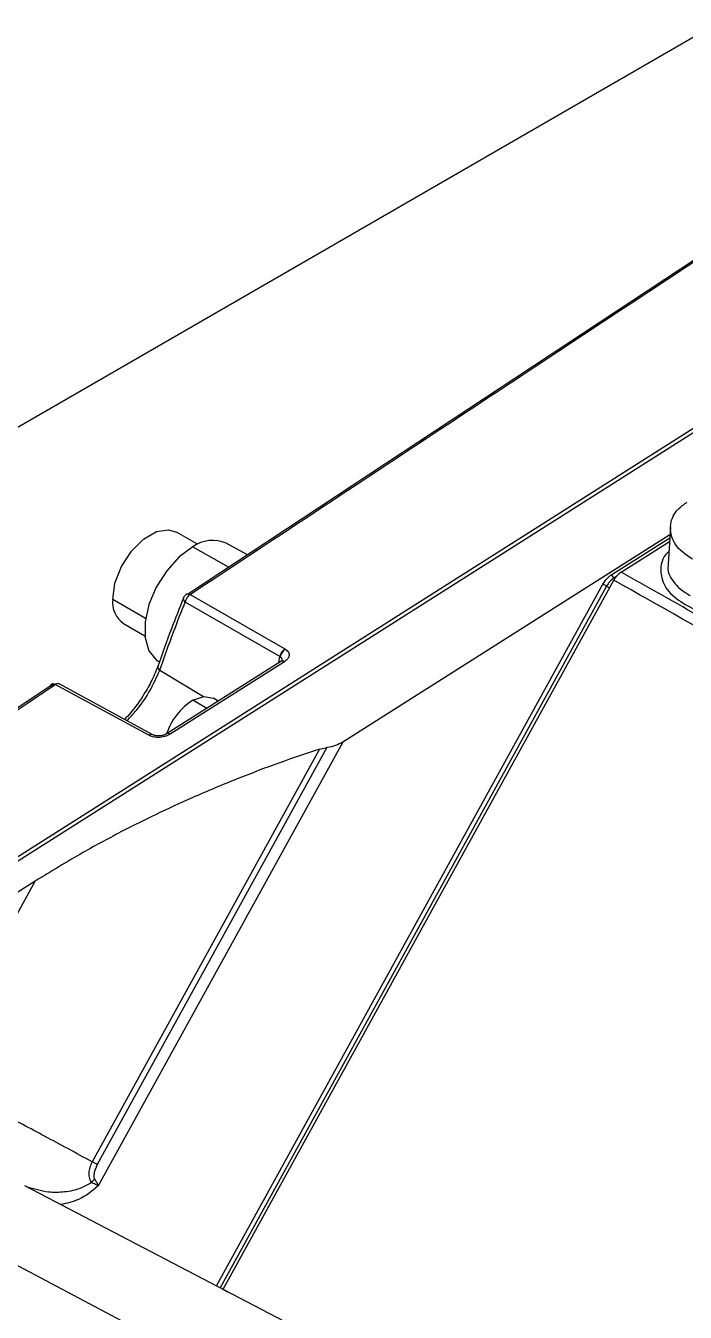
# Model space of a CAD drawing. Header units: millimetres. Extents: x 126 to 938, y 244 to 707.
# Drawn here: x 340.696 to 342.882, y 601.577 to 605.843 of the extents above; entities that cross this region are included whole.
import ezdxf

# ---------------------------------------------------------------- set-up
doc = ezdxf.new("R2010")
doc.units = ezdxf.units.MM

msp = doc.modelspace()

# ---------------------------------------------------------------- linework, layer by layer
at = {"color": 7, "linetype": 'Continuous', "lineweight": 25}
for p, q in [((347.1362, 608.2445), (308.5038, 585.9424)), ((343.4729, 605.4366), (341.2354, 603.959)), ((338.8291, 601.921), (343.3225, 604.7708)), ((338.8449, 601.917), (343.3225, 604.7568)), ((342.833, 604.1807), (342.8256, 604.0588)), ((341.2658, 604.1233), (341.1954, 604.1639)), ((342.8314, 604.1553), (341.7473, 603.4677)), ((342.6386, 604.0233), (342.8308, 604.1452)), ((342.6696, 604.0312), (342.8301, 604.133)), ((341.2494, 604.1148), (341.3698, 604.0477)), ((341.431, 604.0881), (341.3607, 604.1267)), ((342.6543, 604.0168), (342.6457, 604.0114)), ((341.3282, 601.6645), (342.6097, 603.9911)), ((342.6216, 603.9846), (341.3403, 601.6582)), ((341.3509, 601.6539), (342.6455, 604.0044)), ((342.6216, 603.9846), (342.6314, 603.9788)), ((341.0933, 603.8779), (340.9842, 603.9409)), ((341.5388, 603.7511), (341.2246, 603.9315)), ((341.241, 603.9571), (341.5552, 603.7766)), ((341.0204, 603.8608), (341.0908, 603.8202)), ((341.5355, 603.7315), (341.5388, 603.7511)), ((341.5552, 603.7766), (341.5569, 603.7756)), ((341.1353, 603.7363), (341.1394, 603.7338)), ((341.5413, 603.7352), (341.1628, 603.4948)), ((341.5535, 603.7341), (341.175, 603.4938)), ((341.5453, 603.7378), (341.5413, 603.7352)), ((341.1401, 603.7055), (341.2858, 603.6191)), ((340.7935, 603.6584), (340.7962, 603.6599)), ((341.1039, 603.49), (340.7935, 603.6584)), ((341.117, 603.492), (340.8066, 603.6603)), ((341.2959, 603.5793), (341.2494, 603.6062)), ((341.3342, 603.6037), (341.3181, 603.613)), ((341.7473, 603.4677), (340.9366, 601.9959)), ((341.6698, 603.4441), (340.9163, 602.0759)), ((341.6947, 603.4494), (340.9332, 602.0668)), ((341.6698, 603.4441), (341.6947, 603.4494)), ((340.7277, 603.0066), (339.8748, 602.4657)), ((340.3725, 602.3616), (340.7277, 603.0066)), ((340.0933, 602.0359), (341.2787, 601.4094)), ((341.7804, 601.4287), (340.6929, 601.9959)), ((341.3509, 601.6539), (341.3652, 601.6452))]:
    msp.add_line(p, q, dxfattribs=at)
at = {"color": 7, "linetype": 'Continuous', "lineweight": 25, "flags": 128}
for points in [[(340.9842, 603.9409), (340.9916, 603.9941), (341.0131, 604.0495), (341.0461, 604.1004), (341.0864, 604.1407), (341.1294, 604.1655), (341.1698, 604.1718), (341.1954, 604.1639)], [(341.2494, 604.1148), (341.2044, 604.0814), (341.1632, 604.0358), (341.1289, 603.9817), (341.1043, 603.9235), (341.0916, 603.8658), (341.0916, 603.8134), (341.1043, 603.7705), (341.1289, 603.7406), (341.1353, 603.7363)], [(341.2494, 603.6062), (341.2866, 603.6191), (341.3181, 603.613)]]:
    msp.add_lwpolyline(points, dxfattribs=at)
at = {"color": 7, "linetype": 'Continuous', "lineweight": 25}
for centre, radius, start, end in [((341.3154, 604.0242), 0.1121, 66.1555, 126.0947), ((342.6546, 604.0249), 0.0161, 185.6301, 236.5662), ((342.4794, 603.7375), 0.285, 60.0711, 62.8158), ((341.0668, 603.93), 0.0833, 172.4775, 236.2083), ((341.2626, 603.9252), 0.0385, 124.1069, 170.5402), ((341.5768, 603.7447), 0.0385, 124.1096, 170.5254), ((341.5762, 603.7439), 0.0372, 121.2976, 169.6032), ((341.1481, 603.7174), 0.0143, 176.5164, 235.877), ((341.5466, 603.725), 0.0114, 52.7021, 117.4773), ((340.8019, 603.6497), 0.0117, 65.7857, 118.8579), ((341.3657, 603.4263), 0.2142, 122.8864, 161.3752), ((341.112, 603.4807), 0.0124, 65.9659, 130.6842), ((341.1681, 603.4847), 0.0114, 52.7479, 117.8095), ((340.1459, 600.6303), 1.6381, 61.2757, 61.9475), ((341.0179, 601.9337), 0.1272, 137.6842, 144.7398)]:
    msp.add_arc(centre, radius, start, end, dxfattribs=at)
for points, knots in [([(341.241, 603.9571), (341.6603, 604.2343), (342.4093, 604.7294), (343.159, 605.2234), (343.489, 605.4407)], [0, 0, 0, 0, 0.559854, 1, 1, 1, 1]), ([(342.906, 604.0737), (342.8843, 604.0885), (342.8438, 604.1162), (342.8258, 604.1872), (342.852, 604.2379), (342.8774, 604.2557), (342.8878, 604.263)], [0, 0, 0, 0, 0.324457, 0.607326, 0.83948, 1, 1, 1, 1]), ([(342.828, 604.099), (342.8246, 604.096), (342.8032, 604.0769), (342.7956, 604.0215), (342.8264, 603.9601), (342.8627, 603.9367), (342.8825, 603.9239)], [0, 0, 0, 0, 0.0636796, 0.4021561, 0.6744498, 1, 1, 1, 1]), ([(342.827, 604.0586), (342.8265, 604.0569), (342.8195, 604.0372), (342.8381, 604.0039), (342.8666, 603.9728), (342.8875, 603.9603), (342.8987, 603.9536)], [0, 0, 0, 0, 0.039408, 0.461767, 0.712468, 1, 1, 1, 1]), ([(342.6097, 603.9911), (342.6142, 603.9984), (342.622, 604.0108), (342.6337, 604.0196), (342.6386, 604.0233)], [0, 0, 0, 0, 0.582426, 1, 1, 1, 1]), ([(342.6457, 604.0114), (342.6411, 604.0079), (342.6314, 604.0004), (342.625, 603.99), (342.6216, 603.9846)], [0, 0, 0, 0, 0.477582, 1, 1, 1, 1]), ([(342.6696, 604.0312), (342.665, 604.0277), (342.6553, 604.0202), (342.6488, 604.0098), (342.6455, 604.0044)], [0, 0, 0, 0, 0.475448, 1, 1, 1, 1]), ([(343.6618, 603.4398), (343.4991, 603.5422), (343.1732, 603.7475), (342.8376, 603.9365), (342.6696, 604.0312)], [0, 0, 0, 0, 0.499252, 1, 1, 1, 1]), ([(343.5764, 603.4499), (343.4185, 603.5494), (343.1128, 603.742), (342.7978, 603.9189), (342.6455, 604.0044)], [0, 0, 0, 0, 0.516562, 1, 1, 1, 1]), ([(341.2186, 603.9452), (341.2052, 603.9113), (341.1754, 603.8363), (341.1485, 603.7601), (341.1338, 603.7182)], [0, 0, 0, 0, 0.450763, 1, 1, 1, 1]), ([(341.1401, 603.7055), (341.1551, 603.7482), (341.1818, 603.8241), (341.2116, 603.8989), (341.2246, 603.9315)], [0, 0, 0, 0, 0.562799, 1, 1, 1, 1]), ([(341.2246, 603.9315), (341.2228, 603.9335), (341.2195, 603.9371), (341.2176, 603.9437), (341.2194, 603.9467), (341.2199, 603.9477)], [0, 0, 0, 0, 0.439917, 0.812515, 1, 1, 1, 1]), ([(341.2304, 603.959), (341.2293, 603.9582), (341.2267, 603.9564), (341.2234, 603.9529), (341.2205, 603.9491), (341.2192, 603.9463), (341.2186, 603.9451)], [0, 0, 0, 0, 0.231141, 0.500027, 0.769097, 1, 1, 1, 1]), ([(341.2282, 603.9573), (341.2292, 603.958), (341.2316, 603.9597), (341.2364, 603.9591), (341.2394, 603.9578), (341.241, 603.9571)], [0, 0, 0, 0, 0.2746499, 0.6162153, 1, 1, 1, 1]), ([(342.8825, 603.9239), (342.9232, 603.9017), (342.9961, 603.8621), (343.0688, 603.822), (343.1008, 603.8044)], [0, 0, 0, 0, 0.559525, 1, 1, 1, 1]), ([(341.5388, 603.7511), (341.539, 603.751), (341.5393, 603.7508), (341.5396, 603.7506), (341.5397, 603.7506)], [0, 0, 0, 0, 0.563494, 1, 1, 1, 1]), ([(341.5397, 603.7506), (341.5406, 603.7499), (341.5424, 603.7485), (341.5444, 603.7457), (341.5455, 603.7425), (341.5454, 603.7403), (341.5454, 603.7392)], [0, 0, 0, 0, 0.254963, 0.504203, 0.757431, 1, 1, 1, 1]), ([(341.5569, 603.7756), (341.5608, 603.7726), (341.5682, 603.7668), (341.57, 603.7526), (341.5635, 603.7414), (341.557, 603.7367), (341.5535, 603.7341)], [0, 0, 0, 0, 0.277027, 0.531311, 0.752412, 1, 1, 1, 1]), ([(341.1342, 603.7195), (341.1269, 603.7018), (341.1129, 603.6674), (341.0791, 603.6112), (341.0495, 603.5695), (341.0266, 603.546), (341.0234, 603.5428)], [0, 0, 0, 0, 0.273632, 0.530282, 0.935168, 1, 1, 1, 1]), ([(341.0312, 603.5385), (341.042, 603.5499), (341.0713, 603.5806), (341.1089, 603.6365), (341.13, 603.6832), (341.1401, 603.7055)], [0, 0, 0, 0, 0.234614, 0.634119, 1, 1, 1, 1]), ([(340.7769, 603.6528), (340.4082, 603.4042), (339.6769, 602.9111), (338.9564, 602.4025), (338.5992, 602.1504)], [0, 0, 0, 0, 0.504224, 1, 1, 1, 1]), ([(338.608, 602.1488), (338.8088, 602.2916), (339.2116, 602.5778), (339.9392, 603.0823), (340.469, 603.4396), (340.7935, 603.6584)], [0, 0, 0, 0, 0.278276, 0.55796, 1, 1, 1, 1]), ([(340.7935, 603.6584), (340.7915, 603.6593), (340.7877, 603.661), (340.7819, 603.6603), (340.7782, 603.657), (340.7773, 603.6542), (340.7769, 603.6528)], [0, 0, 0, 0, 0.317308, 0.588714, 0.788296, 1, 1, 1, 1]), ([(340.7769, 603.6528), (340.7796, 603.6548), (340.7842, 603.6582), (340.7899, 603.6586), (340.7922, 603.6588)], [0, 0, 0, 0, 0.585237, 1, 1, 1, 1]), ([(340.7962, 603.6597), (340.7952, 603.6596), (340.7939, 603.6595), (340.7927, 603.659), (340.7923, 603.6589)], [0, 0, 0, 0, 0.702276, 1, 1, 1, 1]), ([(341.175, 603.4938), (341.1691, 603.4908), (341.1564, 603.4845), (341.1363, 603.4824), (341.1181, 603.484), (341.1084, 603.4882), (341.1039, 603.49)], [0, 0, 0, 0, 0.265836, 0.573691, 0.805802, 1, 1, 1, 1]), ([(341.1628, 603.4948), (341.1593, 603.493), (341.1519, 603.4893), (341.1414, 603.4877), (341.133, 603.4878), (341.1271, 603.4885), (341.1217, 603.4898), (341.1186, 603.4913), (341.1171, 603.492)], [0, 0, 0, 0, 0.250892, 0.520583, 0.653369, 0.779564, 0.89602, 1, 1, 1, 1]), ([(341.7473, 603.4677), (341.7394, 603.4634), (341.7229, 603.4543), (341.7044, 603.4511), (341.6947, 603.4494)], [0, 0, 0, 0, 0.476284, 1, 1, 1, 1]), ([(341.6698, 603.4441), (341.6257, 603.4293), (341.5339, 603.3986), (341.3931, 603.3449), (341.2565, 603.2876), (341.1311, 603.2299), (341.0101, 603.1695), (340.8757, 603.0974), (340.7799, 603.0387), (340.7277, 603.0066)], [0, 0, 0, 0, 0.133946, 0.27886, 0.434032, 0.560725, 0.676444, 0.823614, 1, 1, 1, 1]), ([(347.9791, 602.6463), (346.8813, 601.9574), (345.7051, 601.2191), (344.4461, 600.4381), (344.2096, 600.2915), (343.973, 600.145), (343.7363, 599.9985), (343.4991, 599.8527), (343.2663, 599.7064), (343.0583, 599.5867), (342.8685, 599.5194), (342.7036, 599.5039), (342.5396, 599.4696), (342.3732, 599.4039), (342.1906, 599.3023), (341.9965, 599.1584), (341.8001, 598.9699), (341.6166, 598.7526), (341.5134, 598.5904), (341.4612, 598.5083)], [0, 0, 0, 0, 0.498608, 0.534283, 0.569965, 0.605654, 0.64135, 0.677054, 0.712772, 0.747153, 0.769195, 0.78955, 0.810673, 0.833452, 0.858066, 0.890911, 0.926086, 0.962595, 1, 1, 1, 1]), ([(347.9792, 602.6435), (346.8799, 601.9545), (345.3177, 600.9753), (343.684, 599.9524), (343.0794, 599.5852), (342.8604, 599.5018), (342.6375, 599.485), (342.4193, 599.4122), (342.2055, 599.2962), (341.9985, 599.1407), (341.805, 598.9529), (341.6244, 598.7371), (341.523, 598.5762), (341.4717, 598.4949)], [0, 0, 0, 0, 0.499417, 0.709662, 0.74202, 0.77164, 0.798727, 0.827516, 0.859408, 0.892006, 0.926865, 0.963017, 1, 1, 1, 1]), ([(345.6568, 602.4314), (344.9231, 602.0215), (343.9011, 601.4506), (342.5906, 600.7195), (342.0154, 600.3959), (341.7279, 600.2341)], [0, 0, 0, 0, 0.560114, 0.78017, 1, 1, 1, 1]), ([(340.9163, 602.0759), (340.8637, 602.1043), (340.7633, 602.1586), (340.6196, 602.2347), (340.4909, 602.3018), (340.4101, 602.3426), (340.3725, 602.3616)], [0, 0, 0, 0, 0.291594, 0.557463, 0.794449, 1, 1, 1, 1]), ([(345.1844, 602.1114), (345.0775, 602.029), (344.8527, 601.8558), (344.5199, 601.6053), (344.1745, 601.3484), (343.8346, 601.0978), (343.4874, 600.8442), (343.1502, 600.5966), (342.8157, 600.3586), (342.5013, 600.1862), (342.2311, 600.032), (342.0015, 599.8843), (341.7955, 599.7286), (341.617, 599.562), (341.4614, 599.394), (341.3139, 599.211), (341.177, 599.0153), (341.052, 598.8098), (340.9408, 598.5971), (340.8447, 598.3801), (340.7648, 598.161), (340.7017, 597.9424), (340.6568, 597.727), (340.6301, 597.5175), (340.6226, 597.3167), (340.6336, 597.1271), (340.6634, 596.9508), (340.7114, 596.7894), (340.7777, 596.645), (340.8611, 596.5196), (340.961, 596.4151), (341.0759, 596.3329), (341.2044, 596.2746), (341.3451, 596.2402), (341.4958, 596.2324), (341.623, 596.2422), (341.6974, 596.262), (341.7204, 596.2681)], [0, 0, 0, 0, 0.04659, 0.097949, 0.143742, 0.195198, 0.243679, 0.29212, 0.339654, 0.385153, 0.415758, 0.447037, 0.479331, 0.504731, 0.531198, 0.558287, 0.585816, 0.613557, 0.641265, 0.668577, 0.695441, 0.721679, 0.747031, 0.771324, 0.794484, 0.816266, 0.836769, 0.856069, 0.874217, 0.891392, 0.907837, 0.923838, 0.939837, 0.956275, 0.973477, 0.991785, 1, 1, 1, 1]), ([(341.7479, 600.2113), (342.1303, 600.4211), (342.8953, 600.8408), (344.0391, 601.4773), (344.8027, 601.9), (345.1844, 602.1114)], [0, 0, 0, 0, 0.333204, 0.666683, 1, 1, 1, 1]), ([(341.1101, 596.3883), (341.0741, 596.4067), (340.9715, 596.4591), (340.8413, 596.6119), (340.7287, 596.8293), (340.6636, 597.0918), (340.6454, 597.3868), (340.6746, 597.7079), (340.7498, 598.0438), (340.8689, 598.3855), (341.0274, 598.721), (341.2107, 599.0237), (341.4067, 599.2876), (341.6069, 599.5114), (341.8182, 599.7071), (342.0416, 599.8695), (342.2655, 600.0128), (342.5485, 600.174), (342.8952, 600.3654), (343.2716, 600.6448), (343.6564, 600.9251), (344.041, 601.209), (344.4255, 601.4954), (344.8099, 601.7854), (345.0642, 601.9825), (345.1917, 602.0813)], [0, 0, 0, 0, 0.015151, 0.043239, 0.07368, 0.107159, 0.144381, 0.184781, 0.228419, 0.27393, 0.321059, 0.368177, 0.407242, 0.444936, 0.481352, 0.515661, 0.549011, 0.581618, 0.638568, 0.69824, 0.75821, 0.818307, 0.878586, 0.939125, 1, 1, 1, 1]), ([(340.9163, 602.0759), (340.9134, 602.07), (340.9078, 602.0583), (340.9044, 602.0395), (340.9055, 602.0242), (340.9093, 602.0134), (340.9125, 602.0092), (340.9141, 602.0072)], [0, 0, 0, 0, 0.2711, 0.534195, 0.781331, 0.894786, 1, 1, 1, 1]), ([(340.9332, 602.0668), (340.9295, 602.0592), (340.924, 602.0479), (340.9215, 602.0332), (340.9214, 602.0248), (340.9231, 602.021), (340.9239, 602.0194)], [0, 0, 0, 0, 0.502932, 0.753757, 0.893013, 1, 1, 1, 1]), ([(341.0154, 598.5139), (341.0558, 598.5966), (341.1366, 598.7619), (341.2816, 598.9955), (341.4404, 599.216), (341.6119, 599.4162), (341.7907, 599.5933), (342.0029, 599.766), (342.2498, 599.9295), (342.5236, 600.0998), (342.806, 600.2517), (343.2352, 600.5334), (343.7983, 600.9622), (344.521, 601.497), (344.9871, 601.875), (345.2205, 602.0642)], [0, 0, 0, 0, 0.0495683, 0.0990965, 0.1478825, 0.1958557, 0.2409606, 0.2832985, 0.3430113, 0.4003575, 0.456974, 0.5156638, 0.6766964, 0.8381689, 1, 1, 1, 1]), ([(340.9141, 602.0071), (340.9024, 602.0003), (340.8747, 601.9841), (340.8252, 601.9746), (340.7638, 601.9734), (340.7229, 601.9856), (340.699, 601.9928)], [0, 0, 0, 0, 0.17997, 0.430825, 0.666177, 1, 1, 1, 1]), ([(340.9366, 601.9959), (340.9333, 601.9976), (340.9259, 602.0016), (340.9183, 602.0052), (340.9141, 602.0072)], [0, 0, 0, 0, 0.441929, 1, 1, 1, 1]), ([(340.9239, 602.0194), (340.9241, 602.0189), (340.9267, 602.0148), (340.9314, 602.0072), (340.9349, 601.9996), (340.9366, 601.9959)], [0, 0, 0, 0, 0.058086, 0.540507, 1, 1, 1, 1]), ([(340.9366, 601.9959), (340.9158, 601.9789), (340.8786, 601.9487), (340.832, 601.9386), (340.8114, 601.9341)], [0, 0, 0, 0, 0.559976, 1, 1, 1, 1])]:
    msp.add_open_spline(points, degree=3, knots=knots, dxfattribs=at)

doc.saveas('drawing.dxf')
